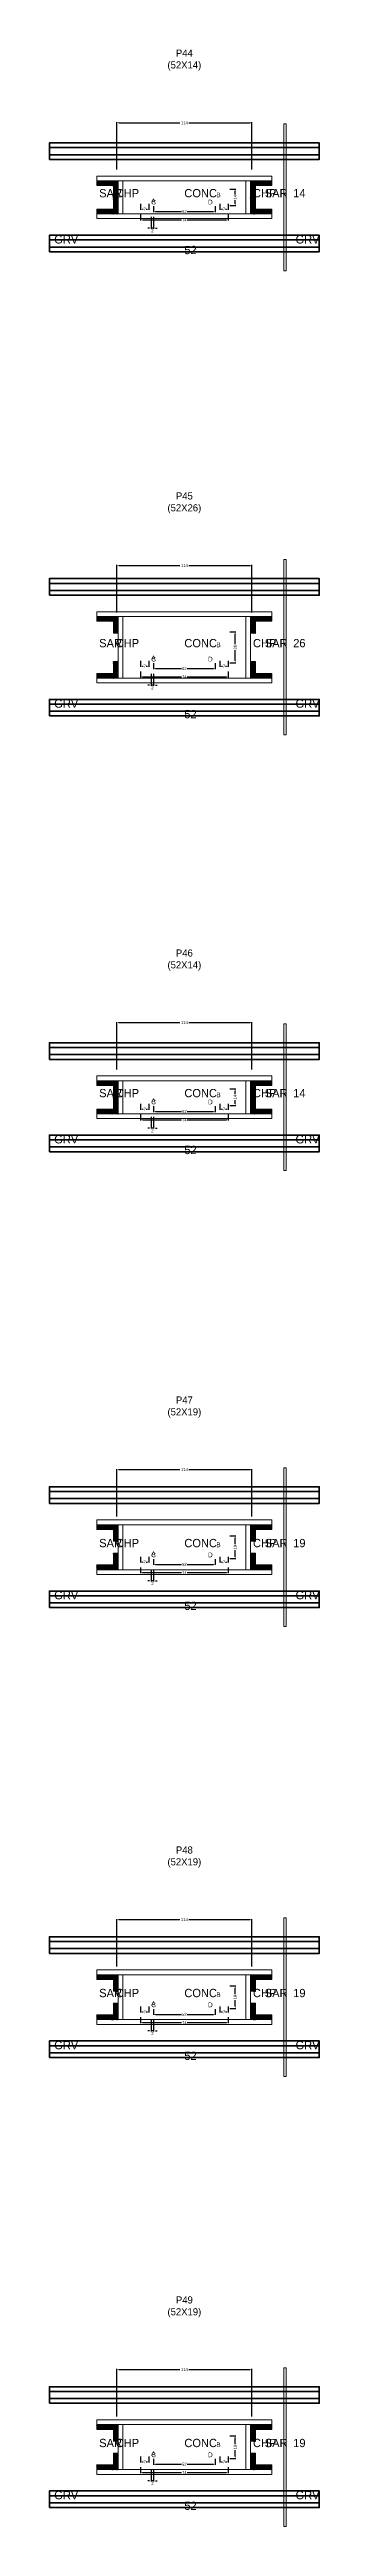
# Model space of a CAD drawing. Header units: centimetres. Extents: x -10500 to 4105, y -36866 to 295.
# Drawn here: x -114 to 114, y -18167 to -16075 of the extents above; entities that cross this region are included whole.
import ezdxf

# ---------------------------------------------------------------- set-up
doc = ezdxf.new("R2010")
doc.units = ezdxf.units.CM
for name, color, linetype in [('COTA', 241, 'Continuous'), ('GRAVATA', 224, 'Continuous'), ('Hachura', 251, 'Continuous'), ('NOMENCLATURA', 7, 'Continuous'), ('SARRAFO', 251, 'Continuous'), ('Texto Seção', 7, 'Continuous')]:
    doc.layers.add(name, color=color, linetype=linetype)
doc.dimstyles.new('cotax2', dxfattribs={"dimtxt": 2.5, "dimasz": 1.5, "dimexe": 0.5, "dimexo": 0.5, "dimgap": 0.5, "dimtad": 1, "dimcen": 2.5, "dimazin": 3, "dimtfac": 1, "dimtmove": 0, "dimatfit": 3})

# ---------------------------------------------------------------- blocks, each defined once
blk = doc.blocks.new('_CLOSEDFILLED')
at = {"color": 0, "linetype": 'BYBLOCK'}
blk.add_solid([(-1, 0.2), (0, 0), (-1, -0.2)], dxfattribs=at)
blk = doc.blocks.new('*D1132')
for p, q in [((-37, -16214.5), (-37, -16219.5)), ((-35.5, -16219), (-2.5, -16219)), ((2.5, -16219), (35.5, -16219)), ((37, -16214.5), (37, -16219.5))]:
    blk.add_line(p, q)
at = {"layer": 'Defpoints'}
for p in [(-37, -16214), (-37, -16219), (37, -16214)]:
    blk.add_point(p, dxfattribs=at)
at = {"layer": 'COTA', "xscale": 1.5, "yscale": 1.5, "rotation": 180}
blk.add_blockref('_CLOSEDFILLED', (-37, -16219), dxfattribs=at)
at = {"layer": 'COTA', "xscale": 1.5, "yscale": 1.5}
blk.add_blockref('_CLOSEDFILLED', (37, -16219), dxfattribs=at)
at = {"layer": 'COTA', "insert": (0, -16219), "char_height": 2.5, "attachment_point": 5}
blk.add_mtext('74', dxfattribs=at)
blk = doc.blocks.new('*D1133')
for p, q in [((-26, -16207.5), (-26, -16212.5)), ((26, -16207.5), (26, -16212.5)), ((-24.5, -16212), (-2.5, -16212)), ((2.5, -16212), (24.5, -16212))]:
    blk.add_line(p, q)
at = {"layer": 'Defpoints'}
for p in [(-26, -16207), (26, -16207), (-26, -16212)]:
    blk.add_point(p, dxfattribs=at)
at = {"layer": 'COTA', "xscale": 1.5, "yscale": 1.5, "rotation": 180}
blk.add_blockref('_CLOSEDFILLED', (-26, -16212), dxfattribs=at)
at = {"layer": 'COTA', "xscale": 1.5, "yscale": 1.5}
blk.add_blockref('_CLOSEDFILLED', (26, -16212), dxfattribs=at)
at = {"layer": 'COTA', "insert": (0, -16212), "char_height": 2.5, "attachment_point": 5}
blk.add_mtext('52', dxfattribs=at)
blk = doc.blocks.new('*D1134')
for p, q in [((38.5, -16193), (43.5, -16193)), ((38.5, -16207), (43.5, -16207)), ((43, -16197.5), (43, -16194.5)), ((43, -16205.5), (43, -16202.5))]:
    blk.add_line(p, q)
at = {"layer": 'Defpoints'}
for p in [(38, -16193), (38, -16207), (43, -16207)]:
    blk.add_point(p, dxfattribs=at)
at = {"layer": 'COTA', "xscale": 1.5, "yscale": 1.5}
for p, rotation in [((43, -16193), 90), ((43, -16207), 270)]:
    blk.add_blockref('_CLOSEDFILLED', p, dxfattribs=dict(at, rotation=rotation))
at = {"layer": 'COTA', "insert": (43, -16200), "char_height": 2.5, "attachment_point": 5, "rotation": 90}
blk.add_mtext('14', dxfattribs=at)
blk = doc.blocks.new('*D1135')
for p, q in [((-37, -16205.5), (-37, -16210.5)), ((-35.5, -16210), (-34.75, -16210)), ((-32.25, -16210), (-31.5, -16210)), ((-30, -16205.5), (-30, -16210.5))]:
    blk.add_line(p, q)
at = {"layer": 'Defpoints'}
for p in [(-37, -16205), (-37, -16210), (-30, -16205)]:
    blk.add_point(p, dxfattribs=at)
at = {"layer": 'COTA', "xscale": 1.5, "yscale": 1.5, "rotation": 180}
blk.add_blockref('_CLOSEDFILLED', (-37, -16210), dxfattribs=at)
at = {"layer": 'COTA', "xscale": 1.5, "yscale": 1.5}
blk.add_blockref('_CLOSEDFILLED', (-30, -16210), dxfattribs=at)
at = {"layer": 'COTA', "insert": (-33.5, -16210), "char_height": 2.5, "attachment_point": 5}
blk.add_mtext('7', dxfattribs=at)
blk = doc.blocks.new('*D1136')
for p, q in [((30, -16205.5), (30, -16210.5)), ((31.5, -16210), (32.25, -16210)), ((34.75, -16210), (35.5, -16210)), ((37, -16205.5), (37, -16210.5))]:
    blk.add_line(p, q)
at = {"layer": 'Defpoints'}
for p in [(30, -16205), (30, -16210), (37, -16205)]:
    blk.add_point(p, dxfattribs=at)
at = {"layer": 'COTA', "xscale": 1.5, "yscale": 1.5, "rotation": 180}
blk.add_blockref('_CLOSEDFILLED', (30, -16210), dxfattribs=at)
at = {"layer": 'COTA', "xscale": 1.5, "yscale": 1.5}
blk.add_blockref('_CLOSEDFILLED', (37, -16210), dxfattribs=at)
at = {"layer": 'COTA', "insert": (33.5, -16210), "char_height": 2.5, "attachment_point": 5}
blk.add_mtext('7', dxfattribs=at)
blk = doc.blocks.new('*D1137')
for p, q in [((-57, -16176.5), (-57, -16136.5)), ((-55.5, -16137), (-3.75, -16137)), ((3.75, -16137), (55.5, -16137)), ((57, -16176.5), (57, -16136.5))]:
    blk.add_line(p, q)
at = {"layer": 'Defpoints'}
for p in [(-57, -16137), (-57, -16177), (57, -16177)]:
    blk.add_point(p, dxfattribs=at)
at = {"layer": 'COTA', "xscale": 1.5, "yscale": 1.5, "rotation": 180}
blk.add_blockref('_CLOSEDFILLED', (-57, -16137), dxfattribs=at)
at = {"layer": 'COTA', "xscale": 1.5, "yscale": 1.5}
blk.add_blockref('_CLOSEDFILLED', (57, -16137), dxfattribs=at)
at = {"layer": 'COTA', "insert": (0, -16137), "char_height": 2.5, "attachment_point": 5}
blk.add_mtext('114', dxfattribs=at)
blk = doc.blocks.new('*D1158')
for p, q in [((-37, -16600.5), (-37, -16605.5)), ((-35.5, -16605), (-2.5, -16605)), ((2.5, -16605), (35.5, -16605)), ((37, -16600.5), (37, -16605.5))]:
    blk.add_line(p, q)
at = {"layer": 'Defpoints'}
for p in [(-37, -16600), (-37, -16605), (37, -16600)]:
    blk.add_point(p, dxfattribs=at)
at = {"layer": 'COTA', "xscale": 1.5, "yscale": 1.5, "rotation": 180}
blk.add_blockref('_CLOSEDFILLED', (-37, -16605), dxfattribs=at)
at = {"layer": 'COTA', "xscale": 1.5, "yscale": 1.5}
blk.add_blockref('_CLOSEDFILLED', (37, -16605), dxfattribs=at)
at = {"layer": 'COTA', "insert": (0, -16605), "char_height": 2.5, "attachment_point": 5}
blk.add_mtext('74', dxfattribs=at)
blk = doc.blocks.new('*D1159')
for p, q in [((-26, -16593.5), (-26, -16598.5)), ((-24.5, -16598), (-2.5, -16598)), ((2.5, -16598), (24.5, -16598)), ((26, -16593.5), (26, -16598.5))]:
    blk.add_line(p, q)
at = {"layer": 'Defpoints'}
for p in [(-26, -16593), (-26, -16598), (26, -16593)]:
    blk.add_point(p, dxfattribs=at)
at = {"layer": 'COTA', "xscale": 1.5, "yscale": 1.5, "rotation": 180}
blk.add_blockref('_CLOSEDFILLED', (-26, -16598), dxfattribs=at)
at = {"layer": 'COTA', "xscale": 1.5, "yscale": 1.5}
blk.add_blockref('_CLOSEDFILLED', (26, -16598), dxfattribs=at)
at = {"layer": 'COTA', "insert": (0, -16598), "char_height": 2.5, "attachment_point": 5}
blk.add_mtext('52', dxfattribs=at)
blk = doc.blocks.new('*D1160')
for p, q in [((38.5, -16567), (43.5, -16567)), ((43, -16577.5), (43, -16568.5)), ((43, -16591.5), (43, -16582.5)), ((38.5, -16593), (43.5, -16593))]:
    blk.add_line(p, q)
at = {"layer": 'Defpoints'}
for p in [(38, -16567), (38, -16593), (43, -16593)]:
    blk.add_point(p, dxfattribs=at)
at = {"layer": 'COTA', "xscale": 1.5, "yscale": 1.5}
for p, rotation in [((43, -16567), 90), ((43, -16593), 270)]:
    blk.add_blockref('_CLOSEDFILLED', p, dxfattribs=dict(at, rotation=rotation))
at = {"layer": 'COTA', "insert": (43, -16580), "char_height": 2.5, "attachment_point": 5, "rotation": 90}
blk.add_mtext('26', dxfattribs=at)
blk = doc.blocks.new('*D1161')
for p, q in [((-37, -16591.5), (-37, -16596.5)), ((-35.5, -16596), (-34.75, -16596)), ((-32.25, -16596), (-31.5, -16596)), ((-30, -16591.5), (-30, -16596.5))]:
    blk.add_line(p, q)
at = {"layer": 'Defpoints'}
for p in [(-37, -16591), (-37, -16596), (-30, -16591)]:
    blk.add_point(p, dxfattribs=at)
at = {"layer": 'COTA', "xscale": 1.5, "yscale": 1.5, "rotation": 180}
blk.add_blockref('_CLOSEDFILLED', (-37, -16596), dxfattribs=at)
at = {"layer": 'COTA', "xscale": 1.5, "yscale": 1.5}
blk.add_blockref('_CLOSEDFILLED', (-30, -16596), dxfattribs=at)
at = {"layer": 'COTA', "insert": (-33.5, -16596), "char_height": 2.5, "attachment_point": 5}
blk.add_mtext('7', dxfattribs=at)
blk = doc.blocks.new('*D1162')
for p, q in [((30, -16591.5), (30, -16596.5)), ((31.5, -16596), (32.25, -16596)), ((34.75, -16596), (35.5, -16596)), ((37, -16591.5), (37, -16596.5))]:
    blk.add_line(p, q)
at = {"layer": 'Defpoints'}
for p in [(30, -16591), (30, -16596), (37, -16591)]:
    blk.add_point(p, dxfattribs=at)
at = {"layer": 'COTA', "xscale": 1.5, "yscale": 1.5, "rotation": 180}
blk.add_blockref('_CLOSEDFILLED', (30, -16596), dxfattribs=at)
at = {"layer": 'COTA', "xscale": 1.5, "yscale": 1.5}
blk.add_blockref('_CLOSEDFILLED', (37, -16596), dxfattribs=at)
at = {"layer": 'COTA', "insert": (33.5, -16596), "char_height": 2.5, "attachment_point": 5}
blk.add_mtext('7', dxfattribs=at)
blk = doc.blocks.new('*D1163')
for p, q in [((-57, -16550.5), (-57, -16510.5)), ((-55.5, -16511), (-3.75, -16511)), ((3.75, -16511), (55.5, -16511)), ((57, -16550.5), (57, -16510.5))]:
    blk.add_line(p, q)
at = {"layer": 'Defpoints'}
for p in [(-57, -16511), (-57, -16551), (57, -16551)]:
    blk.add_point(p, dxfattribs=at)
at = {"layer": 'COTA', "xscale": 1.5, "yscale": 1.5, "rotation": 180}
blk.add_blockref('_CLOSEDFILLED', (-57, -16511), dxfattribs=at)
at = {"layer": 'COTA', "xscale": 1.5, "yscale": 1.5}
blk.add_blockref('_CLOSEDFILLED', (57, -16511), dxfattribs=at)
at = {"layer": 'COTA', "insert": (0, -16511), "char_height": 2.5, "attachment_point": 5}
blk.add_mtext('114', dxfattribs=at)
blk = doc.blocks.new('*D1184')
for p, q in [((-37, -16974.5), (-37, -16979.5)), ((-35.5, -16979), (-2.5, -16979)), ((2.5, -16979), (35.5, -16979)), ((37, -16974.5), (37, -16979.5))]:
    blk.add_line(p, q)
at = {"layer": 'Defpoints'}
for p in [(-37, -16974), (-37, -16979), (37, -16974)]:
    blk.add_point(p, dxfattribs=at)
at = {"layer": 'COTA', "xscale": 1.5, "yscale": 1.5, "rotation": 180}
blk.add_blockref('_CLOSEDFILLED', (-37, -16979), dxfattribs=at)
at = {"layer": 'COTA', "xscale": 1.5, "yscale": 1.5}
blk.add_blockref('_CLOSEDFILLED', (37, -16979), dxfattribs=at)
at = {"layer": 'COTA', "insert": (0, -16979), "char_height": 2.5, "attachment_point": 5}
blk.add_mtext('74', dxfattribs=at)
blk = doc.blocks.new('*D1185')
for p, q in [((-26, -16967.5), (-26, -16972.5)), ((-24.5, -16972), (-2.5, -16972)), ((2.5, -16972), (24.5, -16972)), ((26, -16967.5), (26, -16972.5))]:
    blk.add_line(p, q)
at = {"layer": 'Defpoints'}
for p in [(-26, -16967), (-26, -16972), (26, -16967)]:
    blk.add_point(p, dxfattribs=at)
at = {"layer": 'COTA', "xscale": 1.5, "yscale": 1.5, "rotation": 180}
blk.add_blockref('_CLOSEDFILLED', (-26, -16972), dxfattribs=at)
at = {"layer": 'COTA', "xscale": 1.5, "yscale": 1.5}
blk.add_blockref('_CLOSEDFILLED', (26, -16972), dxfattribs=at)
at = {"layer": 'COTA', "insert": (0, -16972), "char_height": 2.5, "attachment_point": 5}
blk.add_mtext('52', dxfattribs=at)
blk = doc.blocks.new('*D1186')
for p, q in [((38.5, -16953), (43.5, -16953)), ((43, -16957.5), (43, -16954.5)), ((43, -16965.5), (43, -16962.5)), ((38.5, -16967), (43.5, -16967))]:
    blk.add_line(p, q)
at = {"layer": 'Defpoints'}
for p in [(38, -16953), (38, -16967), (43, -16967)]:
    blk.add_point(p, dxfattribs=at)
at = {"layer": 'COTA', "xscale": 1.5, "yscale": 1.5}
for p, rotation in [((43, -16953), 90), ((43, -16967), 270)]:
    blk.add_blockref('_CLOSEDFILLED', p, dxfattribs=dict(at, rotation=rotation))
at = {"layer": 'COTA', "insert": (43, -16960), "char_height": 2.5, "attachment_point": 5, "rotation": 90}
blk.add_mtext('14', dxfattribs=at)
blk = doc.blocks.new('*D1187')
for p, q in [((-37, -16965.5), (-37, -16970.5)), ((-35.5, -16970), (-34.75, -16970)), ((-32.25, -16970), (-31.5, -16970)), ((-30, -16965.5), (-30, -16970.5))]:
    blk.add_line(p, q)
at = {"layer": 'Defpoints'}
for p in [(-37, -16965), (-37, -16970), (-30, -16965)]:
    blk.add_point(p, dxfattribs=at)
at = {"layer": 'COTA', "xscale": 1.5, "yscale": 1.5, "rotation": 180}
blk.add_blockref('_CLOSEDFILLED', (-37, -16970), dxfattribs=at)
at = {"layer": 'COTA', "xscale": 1.5, "yscale": 1.5}
blk.add_blockref('_CLOSEDFILLED', (-30, -16970), dxfattribs=at)
at = {"layer": 'COTA', "insert": (-33.5, -16970), "char_height": 2.5, "attachment_point": 5}
blk.add_mtext('7', dxfattribs=at)
blk = doc.blocks.new('*D1188')
for p, q in [((30, -16965.5), (30, -16970.5)), ((31.5, -16970), (32.25, -16970)), ((34.75, -16970), (35.5, -16970)), ((37, -16965.5), (37, -16970.5))]:
    blk.add_line(p, q)
at = {"layer": 'Defpoints'}
for p in [(30, -16965), (30, -16970), (37, -16965)]:
    blk.add_point(p, dxfattribs=at)
at = {"layer": 'COTA', "xscale": 1.5, "yscale": 1.5, "rotation": 180}
blk.add_blockref('_CLOSEDFILLED', (30, -16970), dxfattribs=at)
at = {"layer": 'COTA', "xscale": 1.5, "yscale": 1.5}
blk.add_blockref('_CLOSEDFILLED', (37, -16970), dxfattribs=at)
at = {"layer": 'COTA', "insert": (33.5, -16970), "char_height": 2.5, "attachment_point": 5}
blk.add_mtext('7', dxfattribs=at)
blk = doc.blocks.new('*D1189')
for p, q in [((-57, -16936.5), (-57, -16896.5)), ((-55.5, -16897), (-3.75, -16897)), ((3.75, -16897), (55.5, -16897)), ((57, -16936.5), (57, -16896.5))]:
    blk.add_line(p, q)
at = {"layer": 'Defpoints'}
for p in [(-57, -16897), (-57, -16937), (57, -16937)]:
    blk.add_point(p, dxfattribs=at)
at = {"layer": 'COTA', "xscale": 1.5, "yscale": 1.5, "rotation": 180}
blk.add_blockref('_CLOSEDFILLED', (-57, -16897), dxfattribs=at)
at = {"layer": 'COTA', "xscale": 1.5, "yscale": 1.5}
blk.add_blockref('_CLOSEDFILLED', (57, -16897), dxfattribs=at)
at = {"layer": 'COTA', "insert": (0, -16897), "char_height": 2.5, "attachment_point": 5}
blk.add_mtext('114', dxfattribs=at)
blk = doc.blocks.new('*D1210')
for p, q in [((-37, -17357), (-37, -17362)), ((-35.5, -17361.5), (-2.5, -17361.5)), ((2.5, -17361.5), (35.5, -17361.5)), ((37, -17357), (37, -17362))]:
    blk.add_line(p, q)
at = {"layer": 'Defpoints'}
for p in [(-37, -17356.5), (-37, -17361.5), (37, -17356.5)]:
    blk.add_point(p, dxfattribs=at)
at = {"layer": 'COTA', "xscale": 1.5, "yscale": 1.5, "rotation": 180}
blk.add_blockref('_CLOSEDFILLED', (-37, -17361.5), dxfattribs=at)
at = {"layer": 'COTA', "xscale": 1.5, "yscale": 1.5}
blk.add_blockref('_CLOSEDFILLED', (37, -17361.5), dxfattribs=at)
at = {"layer": 'COTA', "insert": (0, -17361.5), "char_height": 2.5, "attachment_point": 5}
blk.add_mtext('74', dxfattribs=at)
blk = doc.blocks.new('*D1211')
for p, q in [((-26, -17350), (-26, -17355)), ((-24.5, -17354.5), (-2.5, -17354.5)), ((2.5, -17354.5), (24.5, -17354.5)), ((26, -17350), (26, -17355))]:
    blk.add_line(p, q)
at = {"layer": 'Defpoints'}
for p in [(-26, -17349.5), (-26, -17354.5), (26, -17349.5)]:
    blk.add_point(p, dxfattribs=at)
at = {"layer": 'COTA', "xscale": 1.5, "yscale": 1.5, "rotation": 180}
blk.add_blockref('_CLOSEDFILLED', (-26, -17354.5), dxfattribs=at)
at = {"layer": 'COTA', "xscale": 1.5, "yscale": 1.5}
blk.add_blockref('_CLOSEDFILLED', (26, -17354.5), dxfattribs=at)
at = {"layer": 'COTA', "insert": (0, -17354.5), "char_height": 2.5, "attachment_point": 5}
blk.add_mtext('52', dxfattribs=at)
blk = doc.blocks.new('*D1212')
for p, q in [((38.5, -17330.5), (43.5, -17330.5)), ((43, -17337.5), (43, -17332)), ((38.5, -17349.5), (43.5, -17349.5)), ((43, -17348), (43, -17342.5))]:
    blk.add_line(p, q)
at = {"layer": 'Defpoints'}
for p in [(38, -17330.5), (38, -17349.5), (43, -17349.5)]:
    blk.add_point(p, dxfattribs=at)
at = {"layer": 'COTA', "xscale": 1.5, "yscale": 1.5}
for p, rotation in [((43, -17330.5), 90), ((43, -17349.5), 270)]:
    blk.add_blockref('_CLOSEDFILLED', p, dxfattribs=dict(at, rotation=rotation))
at = {"layer": 'COTA', "insert": (43, -17340), "char_height": 2.5, "attachment_point": 5, "rotation": 90}
blk.add_mtext('19', dxfattribs=at)
blk = doc.blocks.new('*D1213')
for p, q in [((-37, -17348), (-37, -17353)), ((-35.5, -17352.5), (-34.75, -17352.5)), ((-32.25, -17352.5), (-31.5, -17352.5)), ((-30, -17348), (-30, -17353))]:
    blk.add_line(p, q)
at = {"layer": 'Defpoints'}
for p in [(-37, -17347.5), (-37, -17352.5), (-30, -17347.5)]:
    blk.add_point(p, dxfattribs=at)
at = {"layer": 'COTA', "xscale": 1.5, "yscale": 1.5, "rotation": 180}
blk.add_blockref('_CLOSEDFILLED', (-37, -17352.5), dxfattribs=at)
at = {"layer": 'COTA', "xscale": 1.5, "yscale": 1.5}
blk.add_blockref('_CLOSEDFILLED', (-30, -17352.5), dxfattribs=at)
at = {"layer": 'COTA', "insert": (-33.5, -17352.5), "char_height": 2.5, "attachment_point": 5}
blk.add_mtext('7', dxfattribs=at)
blk = doc.blocks.new('*D1214')
for p, q in [((30, -17348), (30, -17353)), ((31.5, -17352.5), (32.25, -17352.5)), ((34.75, -17352.5), (35.5, -17352.5)), ((37, -17348), (37, -17353))]:
    blk.add_line(p, q)
at = {"layer": 'Defpoints'}
for p in [(30, -17347.5), (30, -17352.5), (37, -17347.5)]:
    blk.add_point(p, dxfattribs=at)
at = {"layer": 'COTA', "xscale": 1.5, "yscale": 1.5, "rotation": 180}
blk.add_blockref('_CLOSEDFILLED', (30, -17352.5), dxfattribs=at)
at = {"layer": 'COTA', "xscale": 1.5, "yscale": 1.5}
blk.add_blockref('_CLOSEDFILLED', (37, -17352.5), dxfattribs=at)
at = {"layer": 'COTA', "insert": (33.5, -17352.5), "char_height": 2.5, "attachment_point": 5}
blk.add_mtext('7', dxfattribs=at)
blk = doc.blocks.new('*D1215')
for p, q in [((-57, -17314), (-57, -17274)), ((-55.5, -17274.5), (-3.75, -17274.5)), ((3.75, -17274.5), (55.5, -17274.5)), ((57, -17314), (57, -17274))]:
    blk.add_line(p, q)
at = {"layer": 'Defpoints'}
for p in [(-57, -17274.5), (-57, -17314.5), (57, -17314.5)]:
    blk.add_point(p, dxfattribs=at)
at = {"layer": 'COTA', "xscale": 1.5, "yscale": 1.5, "rotation": 180}
blk.add_blockref('_CLOSEDFILLED', (-57, -17274.5), dxfattribs=at)
at = {"layer": 'COTA', "xscale": 1.5, "yscale": 1.5}
blk.add_blockref('_CLOSEDFILLED', (57, -17274.5), dxfattribs=at)
at = {"layer": 'COTA', "insert": (0, -17274.5), "char_height": 2.5, "attachment_point": 5}
blk.add_mtext('114', dxfattribs=at)
blk = doc.blocks.new('*D1236')
for p, q in [((-37, -17737), (-37, -17742)), ((37, -17737), (37, -17742)), ((-35.5, -17741.5), (-2.5, -17741.5)), ((2.5, -17741.5), (35.5, -17741.5))]:
    blk.add_line(p, q)
at = {"layer": 'Defpoints'}
for p in [(-37, -17736.5), (37, -17736.5), (-37, -17741.5)]:
    blk.add_point(p, dxfattribs=at)
at = {"layer": 'COTA', "xscale": 1.5, "yscale": 1.5, "rotation": 180}
blk.add_blockref('_CLOSEDFILLED', (-37, -17741.5), dxfattribs=at)
at = {"layer": 'COTA', "xscale": 1.5, "yscale": 1.5}
blk.add_blockref('_CLOSEDFILLED', (37, -17741.5), dxfattribs=at)
at = {"layer": 'COTA', "insert": (0, -17741.5), "char_height": 2.5, "attachment_point": 5}
blk.add_mtext('74', dxfattribs=at)
blk = doc.blocks.new('*D1237')
for p, q in [((-26, -17730), (-26, -17735)), ((-24.5, -17734.5), (-2.5, -17734.5)), ((2.5, -17734.5), (24.5, -17734.5)), ((26, -17730), (26, -17735))]:
    blk.add_line(p, q)
at = {"layer": 'Defpoints'}
for p in [(-26, -17729.5), (-26, -17734.5), (26, -17729.5)]:
    blk.add_point(p, dxfattribs=at)
at = {"layer": 'COTA', "xscale": 1.5, "yscale": 1.5, "rotation": 180}
blk.add_blockref('_CLOSEDFILLED', (-26, -17734.5), dxfattribs=at)
at = {"layer": 'COTA', "xscale": 1.5, "yscale": 1.5}
blk.add_blockref('_CLOSEDFILLED', (26, -17734.5), dxfattribs=at)
at = {"layer": 'COTA', "insert": (0, -17734.5), "char_height": 2.5, "attachment_point": 5}
blk.add_mtext('52', dxfattribs=at)
blk = doc.blocks.new('*D1238')
for p, q in [((38.5, -17710.5), (43.5, -17710.5)), ((43, -17717.5), (43, -17712)), ((38.5, -17729.5), (43.5, -17729.5)), ((43, -17728), (43, -17722.5))]:
    blk.add_line(p, q)
at = {"layer": 'Defpoints'}
for p in [(38, -17710.5), (38, -17729.5), (43, -17729.5)]:
    blk.add_point(p, dxfattribs=at)
at = {"layer": 'COTA', "xscale": 1.5, "yscale": 1.5}
for p, rotation in [((43, -17710.5), 90), ((43, -17729.5), 270)]:
    blk.add_blockref('_CLOSEDFILLED', p, dxfattribs=dict(at, rotation=rotation))
at = {"layer": 'COTA', "insert": (43, -17720), "char_height": 2.5, "attachment_point": 5, "rotation": 90}
blk.add_mtext('19', dxfattribs=at)
blk = doc.blocks.new('*D1239')
for p, q in [((-37, -17728), (-37, -17733)), ((-35.5, -17732.5), (-34.75, -17732.5)), ((-32.25, -17732.5), (-31.5, -17732.5)), ((-30, -17728), (-30, -17733))]:
    blk.add_line(p, q)
at = {"layer": 'Defpoints'}
for p in [(-37, -17727.5), (-37, -17732.5), (-30, -17727.5)]:
    blk.add_point(p, dxfattribs=at)
at = {"layer": 'COTA', "xscale": 1.5, "yscale": 1.5, "rotation": 180}
blk.add_blockref('_CLOSEDFILLED', (-37, -17732.5), dxfattribs=at)
at = {"layer": 'COTA', "xscale": 1.5, "yscale": 1.5}
blk.add_blockref('_CLOSEDFILLED', (-30, -17732.5), dxfattribs=at)
at = {"layer": 'COTA', "insert": (-33.5, -17732.5), "char_height": 2.5, "attachment_point": 5}
blk.add_mtext('7', dxfattribs=at)
blk = doc.blocks.new('*D1240')
for p, q in [((30, -17728), (30, -17733)), ((31.5, -17732.5), (32.25, -17732.5)), ((34.75, -17732.5), (35.5, -17732.5)), ((37, -17728), (37, -17733))]:
    blk.add_line(p, q)
at = {"layer": 'Defpoints'}
for p in [(30, -17727.5), (30, -17732.5), (37, -17727.5)]:
    blk.add_point(p, dxfattribs=at)
at = {"layer": 'COTA', "xscale": 1.5, "yscale": 1.5, "rotation": 180}
blk.add_blockref('_CLOSEDFILLED', (30, -17732.5), dxfattribs=at)
at = {"layer": 'COTA', "xscale": 1.5, "yscale": 1.5}
blk.add_blockref('_CLOSEDFILLED', (37, -17732.5), dxfattribs=at)
at = {"layer": 'COTA', "insert": (33.5, -17732.5), "char_height": 2.5, "attachment_point": 5}
blk.add_mtext('7', dxfattribs=at)
blk = doc.blocks.new('*D1241')
for p, q in [((-57, -17694), (-57, -17654)), ((-55.5, -17654.5), (-3.75, -17654.5)), ((3.75, -17654.5), (55.5, -17654.5)), ((57, -17694), (57, -17654))]:
    blk.add_line(p, q)
at = {"layer": 'Defpoints'}
for p in [(-57, -17654.5), (-57, -17694.5), (57, -17694.5)]:
    blk.add_point(p, dxfattribs=at)
at = {"layer": 'COTA', "xscale": 1.5, "yscale": 1.5, "rotation": 180}
blk.add_blockref('_CLOSEDFILLED', (-57, -17654.5), dxfattribs=at)
at = {"layer": 'COTA', "xscale": 1.5, "yscale": 1.5}
blk.add_blockref('_CLOSEDFILLED', (57, -17654.5), dxfattribs=at)
at = {"layer": 'COTA', "insert": (0, -17654.5), "char_height": 2.5, "attachment_point": 5}
blk.add_mtext('114', dxfattribs=at)
blk = doc.blocks.new('*D1262')
for p, q in [((-37, -18117), (-37, -18122)), ((-35.5, -18121.5), (-2.5, -18121.5)), ((2.5, -18121.5), (35.5, -18121.5)), ((37, -18117), (37, -18122))]:
    blk.add_line(p, q)
at = {"layer": 'Defpoints'}
for p in [(-37, -18116.5), (-37, -18121.5), (37, -18116.5)]:
    blk.add_point(p, dxfattribs=at)
at = {"layer": 'COTA', "xscale": 1.5, "yscale": 1.5, "rotation": 180}
blk.add_blockref('_CLOSEDFILLED', (-37, -18121.5), dxfattribs=at)
at = {"layer": 'COTA', "xscale": 1.5, "yscale": 1.5}
blk.add_blockref('_CLOSEDFILLED', (37, -18121.5), dxfattribs=at)
at = {"layer": 'COTA', "insert": (0, -18121.5), "char_height": 2.5, "attachment_point": 5}
blk.add_mtext('74', dxfattribs=at)
blk = doc.blocks.new('*D1263')
for p, q in [((-26, -18110), (-26, -18115)), ((-24.5, -18114.5), (-2.5, -18114.5)), ((2.5, -18114.5), (24.5, -18114.5)), ((26, -18110), (26, -18115))]:
    blk.add_line(p, q)
at = {"layer": 'Defpoints'}
for p in [(-26, -18109.5), (-26, -18114.5), (26, -18109.5)]:
    blk.add_point(p, dxfattribs=at)
at = {"layer": 'COTA', "xscale": 1.5, "yscale": 1.5, "rotation": 180}
blk.add_blockref('_CLOSEDFILLED', (-26, -18114.5), dxfattribs=at)
at = {"layer": 'COTA', "xscale": 1.5, "yscale": 1.5}
blk.add_blockref('_CLOSEDFILLED', (26, -18114.5), dxfattribs=at)
at = {"layer": 'COTA', "insert": (0, -18114.5), "char_height": 2.5, "attachment_point": 5}
blk.add_mtext('52', dxfattribs=at)
blk = doc.blocks.new('*D1264')
for p, q in [((38.5, -18090.5), (43.5, -18090.5)), ((43, -18097.5), (43, -18092)), ((38.5, -18109.5), (43.5, -18109.5)), ((43, -18108), (43, -18102.5))]:
    blk.add_line(p, q)
at = {"layer": 'Defpoints'}
for p in [(38, -18090.5), (38, -18109.5), (43, -18109.5)]:
    blk.add_point(p, dxfattribs=at)
at = {"layer": 'COTA', "xscale": 1.5, "yscale": 1.5}
for p, rotation in [((43, -18090.5), 90), ((43, -18109.5), 270)]:
    blk.add_blockref('_CLOSEDFILLED', p, dxfattribs=dict(at, rotation=rotation))
at = {"layer": 'COTA', "insert": (43, -18100), "char_height": 2.5, "attachment_point": 5, "rotation": 90}
blk.add_mtext('19', dxfattribs=at)
blk = doc.blocks.new('*D1265')
for p, q in [((-37, -18108), (-37, -18113)), ((-35.5, -18112.5), (-34.75, -18112.5)), ((-32.25, -18112.5), (-31.5, -18112.5)), ((-30, -18108), (-30, -18113))]:
    blk.add_line(p, q)
at = {"layer": 'Defpoints'}
for p in [(-37, -18107.5), (-37, -18112.5), (-30, -18107.5)]:
    blk.add_point(p, dxfattribs=at)
at = {"layer": 'COTA', "xscale": 1.5, "yscale": 1.5, "rotation": 180}
blk.add_blockref('_CLOSEDFILLED', (-37, -18112.5), dxfattribs=at)
at = {"layer": 'COTA', "xscale": 1.5, "yscale": 1.5}
blk.add_blockref('_CLOSEDFILLED', (-30, -18112.5), dxfattribs=at)
at = {"layer": 'COTA', "insert": (-33.5, -18112.5), "char_height": 2.5, "attachment_point": 5}
blk.add_mtext('7', dxfattribs=at)
blk = doc.blocks.new('*D1266')
for p, q in [((30, -18108), (30, -18113)), ((31.5, -18112.5), (32.25, -18112.5)), ((34.75, -18112.5), (35.5, -18112.5)), ((37, -18108), (37, -18113))]:
    blk.add_line(p, q)
at = {"layer": 'Defpoints'}
for p in [(30, -18107.5), (30, -18112.5), (37, -18107.5)]:
    blk.add_point(p, dxfattribs=at)
at = {"layer": 'COTA', "xscale": 1.5, "yscale": 1.5, "rotation": 180}
blk.add_blockref('_CLOSEDFILLED', (30, -18112.5), dxfattribs=at)
at = {"layer": 'COTA', "xscale": 1.5, "yscale": 1.5}
blk.add_blockref('_CLOSEDFILLED', (37, -18112.5), dxfattribs=at)
at = {"layer": 'COTA', "insert": (33.5, -18112.5), "char_height": 2.5, "attachment_point": 5}
blk.add_mtext('7', dxfattribs=at)
blk = doc.blocks.new('*D1267')
for p, q in [((-57, -18074), (-57, -18034)), ((-55.5, -18034.5), (-3.75, -18034.5)), ((3.75, -18034.5), (55.5, -18034.5)), ((57, -18074), (57, -18034))]:
    blk.add_line(p, q)
at = {"layer": 'Defpoints'}
for p in [(-57, -18034.5), (-57, -18074.5), (57, -18074.5)]:
    blk.add_point(p, dxfattribs=at)
at = {"layer": 'COTA', "xscale": 1.5, "yscale": 1.5, "rotation": 180}
blk.add_blockref('_CLOSEDFILLED', (-57, -18034.5), dxfattribs=at)
at = {"layer": 'COTA', "xscale": 1.5, "yscale": 1.5}
blk.add_blockref('_CLOSEDFILLED', (57, -18034.5), dxfattribs=at)
at = {"layer": 'COTA', "insert": (0, -18034.5), "char_height": 2.5, "attachment_point": 5}
blk.add_mtext('114', dxfattribs=at)

msp = doc.modelspace()

# ---------------------------------------------------------------- hatches: boundary and pattern name
at = {"layer": 'SARRAFO'}
h = msp.add_hatch(dxfattribs=at)
h.set_pattern_fill('SOLID', scale=2)
h.paths.add_polyline_path([(-74, -16190), (-60, -16190), (-60, -16186), (-74, -16186)])
h = msp.add_hatch(dxfattribs=at)
h.set_pattern_fill('SOLID', scale=2)
h.paths.add_polyline_path([(-60, -16200), (-56, -16200), (-56, -16186), (-60, -16186)])
h = msp.add_hatch(dxfattribs=at)
h.set_pattern_fill('SOLID', scale=2)
h.paths.add_polyline_path([(56, -16200), (60, -16200), (60, -16186), (56, -16186)])
h = msp.add_hatch(dxfattribs=at)
h.set_pattern_fill('SOLID', scale=2)
h.paths.add_polyline_path([(60, -16190), (74, -16190), (74, -16186), (60, -16186)])
h = msp.add_hatch(dxfattribs=at)
h.set_pattern_fill('SOLID', scale=2)
h.paths.add_polyline_path([(-74, -16214), (-60, -16214), (-60, -16210), (-74, -16210)])
h = msp.add_hatch(dxfattribs=at)
h.set_pattern_fill('SOLID', scale=2)
h.paths.add_polyline_path([(-60, -16214), (-56, -16214), (-56, -16200), (-60, -16200)])
h = msp.add_hatch(dxfattribs=at)
h.set_pattern_fill('SOLID', scale=2)
h.paths.add_polyline_path([(56, -16214), (60, -16214), (60, -16200), (56, -16200)])
h = msp.add_hatch(dxfattribs=at)
h.set_pattern_fill('SOLID', scale=2)
h.paths.add_polyline_path([(60, -16214), (74, -16214), (74, -16210), (60, -16210)])
h = msp.add_hatch(dxfattribs=at)
h.set_pattern_fill('SOLID', scale=2)
h.paths.add_polyline_path([(-74, -16558), (-60, -16558), (-60, -16554), (-74, -16554)])
h = msp.add_hatch(dxfattribs=at)
h.set_pattern_fill('SOLID', scale=2)
h.paths.add_polyline_path([(-60, -16568), (-56, -16568), (-56, -16554), (-60, -16554)])
h = msp.add_hatch(dxfattribs=at)
h.set_pattern_fill('SOLID', scale=2)
h.paths.add_polyline_path([(56, -16568), (60, -16568), (60, -16554), (56, -16554)])
h = msp.add_hatch(dxfattribs=at)
h.set_pattern_fill('SOLID', scale=2)
h.paths.add_polyline_path([(60, -16558), (74, -16558), (74, -16554), (60, -16554)])
h = msp.add_hatch(dxfattribs=at)
h.set_pattern_fill('SOLID', scale=2)
h.paths.add_polyline_path([(-74, -16606), (-60, -16606), (-60, -16602), (-74, -16602)])
h = msp.add_hatch(dxfattribs=at)
h.set_pattern_fill('SOLID', scale=2)
h.paths.add_polyline_path([(-60, -16606), (-56, -16606), (-56, -16592), (-60, -16592)])
h = msp.add_hatch(dxfattribs=at)
h.set_pattern_fill('SOLID', scale=2)
h.paths.add_polyline_path([(56, -16606), (60, -16606), (60, -16592), (56, -16592)])
h = msp.add_hatch(dxfattribs=at)
h.set_pattern_fill('SOLID', scale=2)
h.paths.add_polyline_path([(60, -16606), (74, -16606), (74, -16602), (60, -16602)])
h = msp.add_hatch(dxfattribs=at)
h.set_pattern_fill('SOLID', scale=2)
h.paths.add_polyline_path([(-74, -16950), (-60, -16950), (-60, -16946), (-74, -16946)])
h = msp.add_hatch(dxfattribs=at)
h.set_pattern_fill('SOLID', scale=2)
h.paths.add_polyline_path([(-60, -16960), (-56, -16960), (-56, -16946), (-60, -16946)])
h = msp.add_hatch(dxfattribs=at)
h.set_pattern_fill('SOLID', scale=2)
h.paths.add_polyline_path([(-60, -16974), (-56, -16974), (-56, -16960), (-60, -16960)])
h = msp.add_hatch(dxfattribs=at)
h.set_pattern_fill('SOLID', scale=2)
h.paths.add_polyline_path([(56, -16960), (60, -16960), (60, -16946), (56, -16946)])
h = msp.add_hatch(dxfattribs=at)
h.set_pattern_fill('SOLID', scale=2)
h.paths.add_polyline_path([(56, -16974), (60, -16974), (60, -16960), (56, -16960)])
h = msp.add_hatch(dxfattribs=at)
h.set_pattern_fill('SOLID', scale=2)
h.paths.add_polyline_path([(60, -16950), (74, -16950), (74, -16946), (60, -16946)])
h = msp.add_hatch(dxfattribs=at)
h.set_pattern_fill('SOLID', scale=2)
h.paths.add_polyline_path([(-74, -16974), (-60, -16974), (-60, -16970), (-74, -16970)])
h = msp.add_hatch(dxfattribs=at)
h.set_pattern_fill('SOLID', scale=2)
h.paths.add_polyline_path([(60, -16974), (74, -16974), (74, -16970), (60, -16970)])
h = msp.add_hatch(dxfattribs=at)
h.set_pattern_fill('SOLID', scale=2)
h.paths.add_polyline_path([(-74, -17325), (-60, -17325), (-60, -17321), (-74, -17321)])
h = msp.add_hatch(dxfattribs=at)
h.set_pattern_fill('SOLID', scale=2)
h.paths.add_polyline_path([(-60, -17335), (-56, -17335), (-56, -17321), (-60, -17321)])
h = msp.add_hatch(dxfattribs=at)
h.set_pattern_fill('SOLID', scale=2)
h.paths.add_polyline_path([(56, -17335), (60, -17335), (60, -17321), (56, -17321)])
h = msp.add_hatch(dxfattribs=at)
h.set_pattern_fill('SOLID', scale=2)
h.paths.add_polyline_path([(60, -17325), (74, -17325), (74, -17321), (60, -17321)])
h = msp.add_hatch(dxfattribs=at)
h.set_pattern_fill('SOLID', scale=2)
h.paths.add_polyline_path([(-74, -17359), (-60, -17359), (-60, -17355), (-74, -17355)])
h = msp.add_hatch(dxfattribs=at)
h.set_pattern_fill('SOLID', scale=2)
h.paths.add_polyline_path([(-60, -17359), (-56, -17359), (-56, -17345), (-60, -17345)])
h = msp.add_hatch(dxfattribs=at)
h.set_pattern_fill('SOLID', scale=2)
h.paths.add_polyline_path([(56, -17359), (60, -17359), (60, -17345), (56, -17345)])
h = msp.add_hatch(dxfattribs=at)
h.set_pattern_fill('SOLID', scale=2)
h.paths.add_polyline_path([(60, -17359), (74, -17359), (74, -17355), (60, -17355)])
h = msp.add_hatch(dxfattribs=at)
h.set_pattern_fill('SOLID', scale=2)
h.paths.add_polyline_path([(-74, -17705), (-60, -17705), (-60, -17701), (-74, -17701)])
h = msp.add_hatch(dxfattribs=at)
h.set_pattern_fill('SOLID', scale=2)
h.paths.add_polyline_path([(-60, -17715), (-56, -17715), (-56, -17701), (-60, -17701)])
h = msp.add_hatch(dxfattribs=at)
h.set_pattern_fill('SOLID', scale=2)
h.paths.add_polyline_path([(56, -17715), (60, -17715), (60, -17701), (56, -17701)])
h = msp.add_hatch(dxfattribs=at)
h.set_pattern_fill('SOLID', scale=2)
h.paths.add_polyline_path([(60, -17705), (74, -17705), (74, -17701), (60, -17701)])
h = msp.add_hatch(dxfattribs=at)
h.set_pattern_fill('SOLID', scale=2)
h.paths.add_polyline_path([(-74, -17739), (-60, -17739), (-60, -17735), (-74, -17735)])
h = msp.add_hatch(dxfattribs=at)
h.set_pattern_fill('SOLID', scale=2)
h.paths.add_polyline_path([(-60, -17739), (-56, -17739), (-56, -17725), (-60, -17725)])
h = msp.add_hatch(dxfattribs=at)
h.set_pattern_fill('SOLID', scale=2)
h.paths.add_polyline_path([(56, -17739), (60, -17739), (60, -17725), (56, -17725)])
h = msp.add_hatch(dxfattribs=at)
h.set_pattern_fill('SOLID', scale=2)
h.paths.add_polyline_path([(60, -17739), (74, -17739), (74, -17735), (60, -17735)])
h = msp.add_hatch(dxfattribs=at)
h.set_pattern_fill('SOLID', scale=2)
h.paths.add_polyline_path([(-74, -18085), (-60, -18085), (-60, -18081), (-74, -18081)])
h = msp.add_hatch(dxfattribs=at)
h.set_pattern_fill('SOLID', scale=2)
h.paths.add_polyline_path([(-60, -18095), (-56, -18095), (-56, -18081), (-60, -18081)])
h = msp.add_hatch(dxfattribs=at)
h.set_pattern_fill('SOLID', scale=2)
h.paths.add_polyline_path([(56, -18095), (60, -18095), (60, -18081), (56, -18081)])
h = msp.add_hatch(dxfattribs=at)
h.set_pattern_fill('SOLID', scale=2)
h.paths.add_polyline_path([(60, -18085), (74, -18085), (74, -18081), (60, -18081)])
h = msp.add_hatch(dxfattribs=at)
h.set_pattern_fill('SOLID', scale=2)
h.paths.add_polyline_path([(-74, -18119), (-60, -18119), (-60, -18115), (-74, -18115)])
h = msp.add_hatch(dxfattribs=at)
h.set_pattern_fill('SOLID', scale=2)
h.paths.add_polyline_path([(-60, -18119), (-56, -18119), (-56, -18105), (-60, -18105)])
h = msp.add_hatch(dxfattribs=at)
h.set_pattern_fill('SOLID', scale=2)
h.paths.add_polyline_path([(56, -18119), (60, -18119), (60, -18105), (56, -18105)])
h = msp.add_hatch(dxfattribs=at)
h.set_pattern_fill('SOLID', scale=2)
h.paths.add_polyline_path([(60, -18119), (74, -18119), (74, -18115), (60, -18115)])

# ---------------------------------------------------------------- linework, layer by layer
at = {"layer": 'GRAVATA', "lineweight": 50}
for points in [[(-114, -16168), (114, -16168), (114, -16154), (-114, -16154)], [(-114, -16164), (114, -16164), (114, -16158), (-114, -16158)], [(-114, -16246), (114, -16246), (114, -16232), (-114, -16232)], [(-114, -16242), (114, -16242), (114, -16236), (-114, -16236)], [(-114, -16536), (114, -16536), (114, -16522), (-114, -16522)], [(-114, -16532), (114, -16532), (114, -16526), (-114, -16526)], [(-114, -16638), (114, -16638), (114, -16624), (-114, -16624)], [(-114, -16634), (114, -16634), (114, -16628), (-114, -16628)], [(-114, -16928), (114, -16928), (114, -16914), (-114, -16914)], [(-114, -16924), (114, -16924), (114, -16918), (-114, -16918)], [(-114, -17006), (114, -17006), (114, -16992), (-114, -16992)], [(-114, -17002), (114, -17002), (114, -16996), (-114, -16996)], [(-114, -17303), (114, -17303), (114, -17289), (-114, -17289)], [(-114, -17299), (114, -17299), (114, -17293), (-114, -17293)], [(-114, -17391), (114, -17391), (114, -17377), (-114, -17377)], [(-114, -17387), (114, -17387), (114, -17381), (-114, -17381)], [(-114, -17683), (114, -17683), (114, -17669), (-114, -17669)], [(-114, -17679), (114, -17679), (114, -17673), (-114, -17673)], [(-114, -17771), (114, -17771), (114, -17757), (-114, -17757)], [(-114, -17767), (114, -17767), (114, -17761), (-114, -17761)], [(-114, -18063), (114, -18063), (114, -18049), (-114, -18049)], [(-114, -18059), (114, -18059), (114, -18053), (-114, -18053)], [(-114, -18151), (114, -18151), (114, -18137), (-114, -18137)], [(-114, -18147), (114, -18147), (114, -18141), (-114, -18141)]]:
    msp.add_lwpolyline(points, close=True, dxfattribs=at)
at = {"layer": 'Hachura', "lineweight": 13}
for points in [[(84, -16262), (86, -16262), (86, -16138), (84, -16138)], [(84, -16654), (86, -16654), (86, -16506), (84, -16506)], [(84, -17022), (86, -17022), (86, -16898), (84, -16898)], [(84, -17407), (86, -17407), (86, -17273), (84, -17273)], [(84, -17787), (86, -17787), (86, -17653), (84, -17653)], [(84, -18167), (86, -18167), (86, -18033), (84, -18033)]]:
    msp.add_lwpolyline(points, close=True, dxfattribs=at)
at = {"layer": 'Hachura', "lineweight": 18}
for points in [[(-74, -16186), (74, -16186), (74, -16182), (-74, -16182)], [(-56, -16214), (-52, -16214), (-52, -16186), (-56, -16186)], [(52, -16214), (56, -16214), (56, -16186), (52, -16186)], [(-74, -16218), (74, -16218), (74, -16214), (-74, -16214)], [(-74, -16554), (74, -16554), (74, -16550), (-74, -16550)], [(-56, -16606), (-52, -16606), (-52, -16554), (-56, -16554)], [(52, -16606), (56, -16606), (56, -16554), (52, -16554)], [(-74, -16610), (74, -16610), (74, -16606), (-74, -16606)], [(-74, -16946), (74, -16946), (74, -16942), (-74, -16942)], [(-56, -16974), (-52, -16974), (-52, -16946), (-56, -16946)], [(52, -16974), (56, -16974), (56, -16946), (52, -16946)], [(-74, -16978), (74, -16978), (74, -16974), (-74, -16974)], [(-74, -17321), (74, -17321), (74, -17317), (-74, -17317)], [(-56, -17359), (-52, -17359), (-52, -17321), (-56, -17321)], [(52, -17359), (56, -17359), (56, -17321), (52, -17321)], [(-74, -17363), (74, -17363), (74, -17359), (-74, -17359)], [(-74, -17701), (74, -17701), (74, -17697), (-74, -17697)], [(-56, -17739), (-52, -17739), (-52, -17701), (-56, -17701)], [(52, -17739), (56, -17739), (56, -17701), (52, -17701)], [(-74, -17743), (74, -17743), (74, -17739), (-74, -17739)], [(-74, -18081), (74, -18081), (74, -18077), (-74, -18077)], [(-56, -18119), (-52, -18119), (-52, -18081), (-56, -18081)], [(52, -18119), (56, -18119), (56, -18081), (52, -18081)], [(-74, -18123), (74, -18123), (74, -18119), (-74, -18119)]]:
    msp.add_lwpolyline(points, close=True, dxfattribs=at)
at = {"layer": 'SARRAFO', "lineweight": 13}
for points in [[(-74, -16190), (-60, -16190), (-60, -16186), (-74, -16186)], [(-60, -16200), (-56, -16200), (-56, -16186), (-60, -16186)], [(56, -16200), (60, -16200), (60, -16186), (56, -16186)], [(60, -16190), (74, -16190), (74, -16186), (60, -16186)], [(-74, -16214), (-60, -16214), (-60, -16210), (-74, -16210)], [(-60, -16214), (-56, -16214), (-56, -16200), (-60, -16200)], [(56, -16214), (60, -16214), (60, -16200), (56, -16200)], [(60, -16214), (74, -16214), (74, -16210), (60, -16210)], [(-74, -16558), (-60, -16558), (-60, -16554), (-74, -16554)], [(-60, -16568), (-56, -16568), (-56, -16554), (-60, -16554)], [(56, -16568), (60, -16568), (60, -16554), (56, -16554)], [(60, -16558), (74, -16558), (74, -16554), (60, -16554)], [(-74, -16606), (-60, -16606), (-60, -16602), (-74, -16602)], [(-60, -16606), (-56, -16606), (-56, -16592), (-60, -16592)], [(56, -16606), (60, -16606), (60, -16592), (56, -16592)], [(60, -16606), (74, -16606), (74, -16602), (60, -16602)], [(-74, -16950), (-60, -16950), (-60, -16946), (-74, -16946)], [(-60, -16960), (-56, -16960), (-56, -16946), (-60, -16946)], [(-60, -16974), (-56, -16974), (-56, -16960), (-60, -16960)], [(56, -16960), (60, -16960), (60, -16946), (56, -16946)], [(56, -16974), (60, -16974), (60, -16960), (56, -16960)], [(60, -16950), (74, -16950), (74, -16946), (60, -16946)], [(-74, -16974), (-60, -16974), (-60, -16970), (-74, -16970)], [(60, -16974), (74, -16974), (74, -16970), (60, -16970)], [(-74, -17325), (-60, -17325), (-60, -17321), (-74, -17321)], [(-60, -17335), (-56, -17335), (-56, -17321), (-60, -17321)], [(56, -17335), (60, -17335), (60, -17321), (56, -17321)], [(60, -17325), (74, -17325), (74, -17321), (60, -17321)], [(-74, -17359), (-60, -17359), (-60, -17355), (-74, -17355)], [(-60, -17359), (-56, -17359), (-56, -17345), (-60, -17345)], [(56, -17359), (60, -17359), (60, -17345), (56, -17345)], [(60, -17359), (74, -17359), (74, -17355), (60, -17355)], [(-74, -17705), (-60, -17705), (-60, -17701), (-74, -17701)], [(-60, -17715), (-56, -17715), (-56, -17701), (-60, -17701)], [(56, -17715), (60, -17715), (60, -17701), (56, -17701)], [(60, -17705), (74, -17705), (74, -17701), (60, -17701)], [(-74, -17739), (-60, -17739), (-60, -17735), (-74, -17735)], [(-60, -17739), (-56, -17739), (-56, -17725), (-60, -17725)], [(56, -17739), (60, -17739), (60, -17725), (56, -17725)], [(60, -17739), (74, -17739), (74, -17735), (60, -17735)], [(-74, -18085), (-60, -18085), (-60, -18081), (-74, -18081)], [(-60, -18095), (-56, -18095), (-56, -18081), (-60, -18081)], [(56, -18095), (60, -18095), (60, -18081), (56, -18081)], [(60, -18085), (74, -18085), (74, -18081), (60, -18081)], [(-74, -18119), (-60, -18119), (-60, -18115), (-74, -18115)], [(-60, -18119), (-56, -18119), (-56, -18105), (-60, -18105)], [(56, -18119), (60, -18119), (60, -18105), (56, -18105)], [(60, -18119), (74, -18119), (74, -18115), (60, -18115)]]:
    msp.add_lwpolyline(points, close=True, dxfattribs=at)

# ---------------------------------------------------------------- texts
at = {"layer": 'NOMENCLATURA'}
for s, p in [('A', (-28, -16205)), ('C', (-28, -16206)), ('D', (20, -16206)), ('B', (27, -16200)), ('A', (-28, -16591)), ('C', (-28, -16592)), ('D', (20, -16592)), ('B', (27, -16580)), ('A', (-28, -16965)), ('C', (-28, -16966)), ('D', (20, -16966)), ('B', (27, -16960)), ('B', (27, -17340)), ('A', (-28, -17347.5)), ('C', (-28, -17348.5)), ('D', (20, -17348.5)), ('B', (27, -17720)), ('A', (-28, -17727.5)), ('C', (-28, -17728.5)), ('D', (20, -17728.5)), ('A', (-28, -18107.5)), ('C', (-28, -18108.5)), ('D', (20, -18108.5)), ('B', (27, -18100))]:
    msp.add_text(s, height=4, dxfattribs=at).set_placement(p)
at = {"layer": 'NOMENCLATURA', "char_height": 6, "attachment_point": 8}
for s, insert in [('P44\\P(52X14)', (0, -16093)), ('P45\\P(52X26)', (0, -16467)), ('P46\\P(52X14)', (0, -16853)), ('P47\\P(52X19)', (0, -17230.5)), ('P48\\P(52X19)', (0, -17610.5)), ('P49\\P(52X19)', (0, -17990.5))]:
    msp.add_mtext(s, dxfattribs=dict(at, insert=insert))
at = {"layer": 'Texto Seção'}
for s, p in [('SAR', (-72, -16200)), ('CHP', (-58, -16200)), ('CONC', (0, -16200)), ('CHP', (58, -16200)), ('SAR', (68, -16200)), ('14', (92, -16200)), ('GRV', (-110, -16239)), ('GRV', (94, -16239)), ('52', (0, -16248)), ('SAR', (-72, -16580)), ('CHP', (-58, -16580)), ('CONC', (0, -16580)), ('CHP', (58, -16580)), ('SAR', (68, -16580)), ('26', (92, -16580)), ('GRV', (-110, -16631)), ('GRV', (94, -16631)), ('52', (0, -16640)), ('SAR', (-72, -16960)), ('CHP', (-58, -16960)), ('CONC', (0, -16960)), ('CHP', (58, -16960)), ('SAR', (68, -16960)), ('14', (92, -16960)), ('GRV', (-110, -16999)), ('52', (0, -17008)), ('GRV', (94, -16999)), ('SAR', (-72, -17340)), ('CHP', (-58, -17340)), ('CONC', (0, -17340)), ('CHP', (58, -17340)), ('SAR', (68, -17340)), ('19', (92, -17340)), ('GRV', (-110, -17384)), ('GRV', (94, -17384)), ('52', (0, -17393)), ('SAR', (-72, -17720)), ('CHP', (-58, -17720)), ('CONC', (0, -17720)), ('CHP', (58, -17720)), ('SAR', (68, -17720)), ('19', (92, -17720)), ('GRV', (-110, -17764)), ('GRV', (94, -17764)), ('52', (0, -17773)), ('SAR', (-72, -18100)), ('CHP', (-58, -18100)), ('CONC', (0, -18100)), ('CHP', (58, -18100)), ('SAR', (68, -18100)), ('19', (92, -18100)), ('GRV', (-110, -18144)), ('52', (0, -18153)), ('GRV', (94, -18144))]:
    msp.add_text(s, height=7, dxfattribs=at).set_placement(p)

# ---------------------------------------------------------------- dimensions: what is measured, and where the dimension line sits
at = {"layer": 'COTA'}
for base, p1, p2, picture, middle in [((-57, -16137), (-57, -16177), (57, -16177), '*D1137', (0, -16137)), ((-37, -16210), (-37, -16205), (-30, -16205), '*D1135', (-33.5, -16210)), ((-26, -16212), (-26, -16207), (26, -16207), '*D1133', (0, -16212)), ((30, -16210), (30, -16205), (37, -16205), '*D1136', (33.5, -16210)), ((-37, -16219), (-37, -16214), (37, -16214), '*D1132', (0, -16219)), ((-57, -16511), (-57, -16551), (57, -16551), '*D1163', (0, -16511)), ((-37, -16596), (-37, -16591), (-30, -16591), '*D1161', (-33.5, -16596)), ((-37, -16605), (-37, -16600), (37, -16600), '*D1158', (0, -16605)), ((-26, -16598), (-26, -16593), (26, -16593), '*D1159', (0, -16598)), ((30, -16596), (30, -16591), (37, -16591), '*D1162', (33.5, -16596)), ((-57, -16897), (-57, -16937), (57, -16937), '*D1189', (0, -16897)), ((-37, -16970), (-37, -16965), (-30, -16965), '*D1187', (-33.5, -16970)), ((-37, -16979), (-37, -16974), (37, -16974), '*D1184', (0, -16979)), ((-26, -16972), (-26, -16967), (26, -16967), '*D1185', (0, -16972)), ((30, -16970), (30, -16965), (37, -16965), '*D1188', (33.5, -16970)), ((-57, -17274.5), (-57, -17314.5), (57, -17314.5), '*D1215', (0, -17274.5)), ((-37, -17352.5), (-37, -17347.5), (-30, -17347.5), '*D1213', (-33.5, -17352.5)), ((-37, -17361.5), (-37, -17356.5), (37, -17356.5), '*D1210', (0, -17361.5)), ((-26, -17354.5), (-26, -17349.5), (26, -17349.5), '*D1211', (0, -17354.5)), ((30, -17352.5), (30, -17347.5), (37, -17347.5), '*D1214', (33.5, -17352.5)), ((-57, -17654.5), (-57, -17694.5), (57, -17694.5), '*D1241', (0, -17654.5)), ((-37, -17732.5), (-37, -17727.5), (-30, -17727.5), '*D1239', (-33.5, -17732.5)), ((-37, -17741.5), (-37, -17736.5), (37, -17736.5), '*D1236', (0, -17741.5)), ((-26, -17734.5), (-26, -17729.5), (26, -17729.5), '*D1237', (0, -17734.5)), ((30, -17732.5), (30, -17727.5), (37, -17727.5), '*D1240', (33.5, -17732.5)), ((-57, -18034.5), (-57, -18074.5), (57, -18074.5), '*D1267', (0, -18034.5)), ((-37, -18112.5), (-37, -18107.5), (-30, -18107.5), '*D1265', (-33.5, -18112.5)), ((-26, -18114.5), (-26, -18109.5), (26, -18109.5), '*D1263', (0, -18114.5)), ((30, -18112.5), (30, -18107.5), (37, -18107.5), '*D1266', (33.5, -18112.5)), ((-37, -18121.5), (-37, -18116.5), (37, -18116.5), '*D1262', (0, -18121.5))]:
    dim = msp.add_linear_dim(base=base, p1=p1, p2=p2, dimstyle='cotax2', dxfattribs=at)
    dim.commit()
    dim.dimension.update_dxf_attribs({"geometry": picture, "text_midpoint": middle})
for base, p1, p2, picture, middle in [((43, -16207), (38, -16207), (38, -16193), '*D1134', (43, -16200)), ((43, -16593), (38, -16593), (38, -16567), '*D1160', (43, -16580)), ((43, -16967), (38, -16967), (38, -16953), '*D1186', (43, -16960)), ((43, -17349.5), (38, -17349.5), (38, -17330.5), '*D1212', (43, -17340)), ((43, -17729.5), (38, -17729.5), (38, -17710.5), '*D1238', (43, -17720)), ((43, -18109.5), (38, -18109.5), (38, -18090.5), '*D1264', (43, -18100))]:
    dim = msp.add_linear_dim(base=base, p1=p1, p2=p2, angle=90, dimstyle='cotax2', dxfattribs=at)
    dim.commit()
    dim.dimension.update_dxf_attribs({"geometry": picture, "text_midpoint": middle})
for base, p1, p2 in [((-26, -16226), (-26, -16216), (-28, -16216)), ((-26, -16612), (-26, -16602), (-28, -16602)), ((-26, -16986), (-26, -16976), (-28, -16976)), ((-26, -17368.5), (-26, -17358.5), (-28, -17358.5)), ((-26, -17748.5), (-26, -17738.5), (-28, -17738.5)), ((-26, -18128.5), (-26, -18118.5), (-28, -18118.5))]:
    msp.add_linear_dim(base=base, p1=p1, p2=p2, dimstyle='cotax2', dxfattribs=at).render()

doc.saveas('drawing.dxf')
